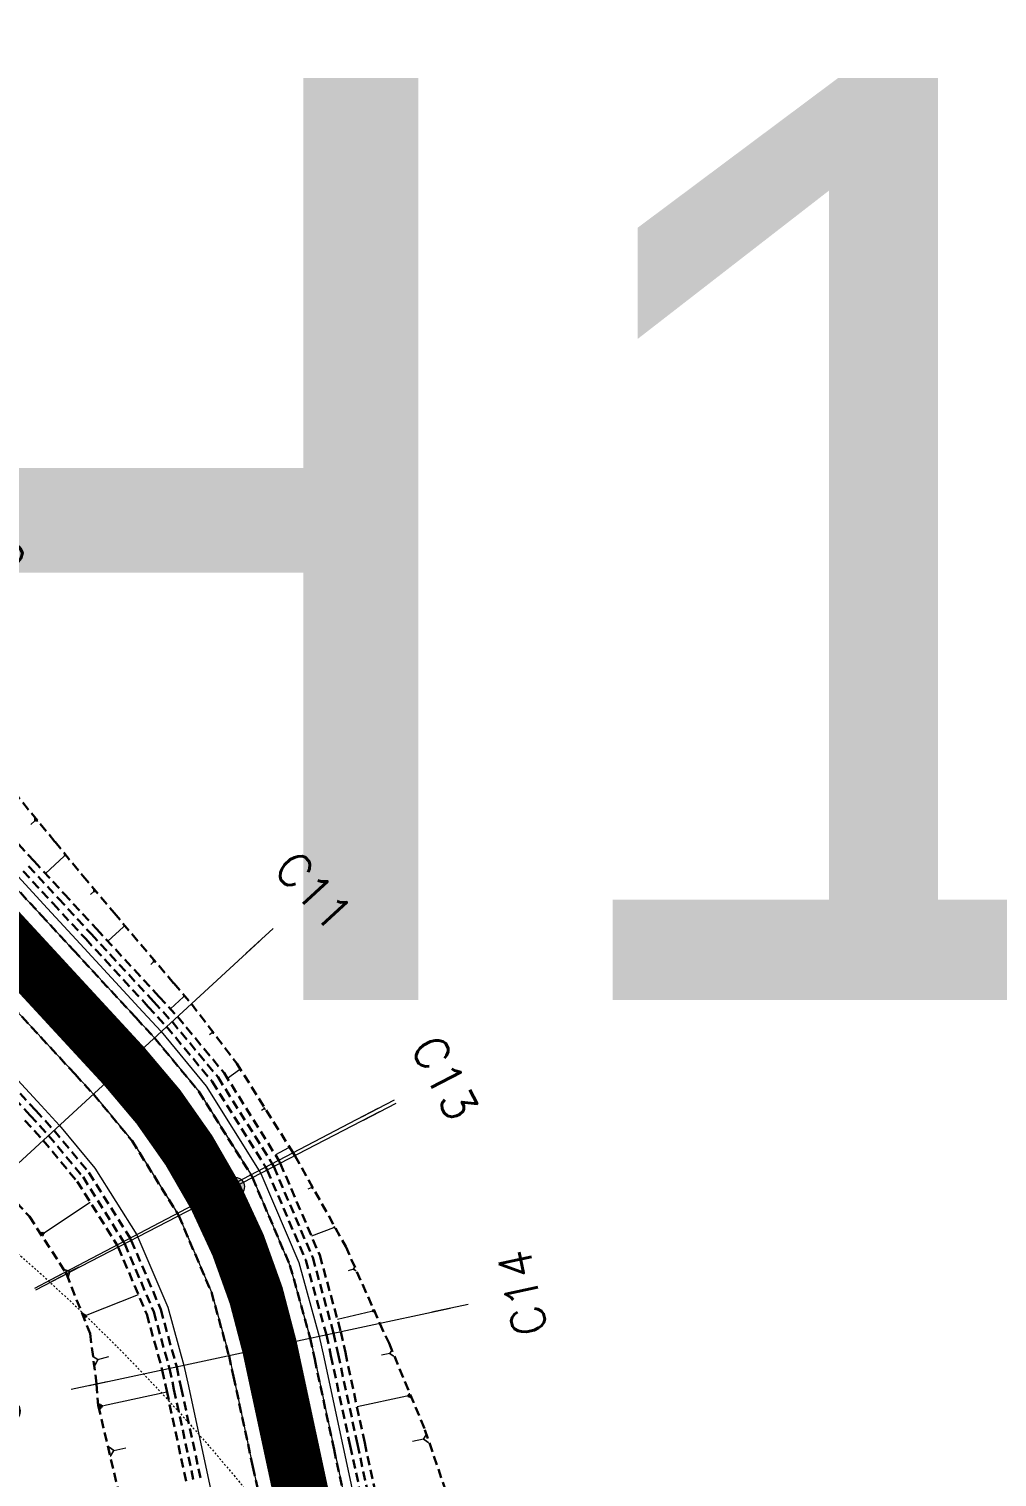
# Model space of a CAD drawing. Header units: metres. Extents: x 544752 to 548977, y 1840603 to 1844608.
# Drawn here: x 547339.5 to 547392, y 1842755.9 to 1842834.5 of the extents above; entities that cross this region are included whole.
import ezdxf

# ---------------------------------------------------------------- set-up
doc = ezdxf.new("R2010")
doc.units = ezdxf.units.M
doc.header["$MEASUREMENT"] = 0
for name, pattern in [('ACAD_ISO02W100', [15, 12, -3]), ('Anordnung Grundriss$0$GESTRICHELT', [0.75, 0.5, -0.25]), ('HIDDEN', [0.375, 0.25, -0.125])]:
    doc.linetypes.add(name, pattern=pattern)
doc.layers.add('C-ROAD', color=7, linetype='Continuous')
for name, color, linetype, lineweight in [('C-ROAD-CORR', 5, 'Continuous', 0), ('C-ROAD-SAMP', 150, 'HIDDEN', 0), ('C-ROAD-SAMP-TEXT', 11, 'Continuous', 0), ('C-ROAD-STAN', 11, 'Continuous', 0), ('C-TOPO-FEAT', 94, 'Continuous', 5), ('Đường', 5, 'ACAD_ISO02W100', 5)]:
    doc.layers.add(name, color=color, linetype=linetype, lineweight=lineweight)

# ---------------------------------------------------------------- blocks, each defined once
blk = doc.blocks.new('TB')
at = {"layer": 'Defpoints', "color": 5, "linetype": 'Anordnung Grundriss$0$GESTRICHELT', "lineweight": 5, "ltscale": 0.2}
blk.add_circle((-0.4049538253086098, -1.769394799566726e-07), 105.7280000291212, dxfattribs=at)
blk = doc.blocks.new('STA')
blk.add_circle((0, 0), 0.03600344113496039)
blk = doc.blocks.new('PI')
h = blk.add_hatch(color=256)
h.dxf.hatch_style = 1
h.paths.add_polyline_path([(0.01097384885793593, 0, 1), (-0.01097384885793593, 0, 1)])
at = {"xscale": 0.3048, "yscale": 0.3048, "zscale": 0.3048}
blk.add_blockref('STA', (0, 0), dxfattribs=at)

msp = doc.modelspace()

# ---------------------------------------------------------------- linework, layer by layer
at = {"layer": 'C-ROAD', "color": 3, "linetype": 'Continuous', "lineweight": 13}
for p, q in [((547344.692713936, 1842778.23656321), (547350.7245339275, 1842771.694941978)), ((547350.7245339275, 1842771.694941978), (547352.5904688719, 1842762.994715112))]:
    msp.add_line(p, q, dxfattribs=at)
at = {"layer": 'C-ROAD', "color": 1, "linetype": 'ACAD_ISO02W100', "lineweight": 60, "ltscale": 0.1, "const_width": 3, "flags": 128}
msp.add_lwpolyline([(547327.0172506658, 1842797.405932649), (547344.692713936, 1842778.23656321)], dxfattribs=at)
at = {"layer": 'C-ROAD', "color": 1, "linetype": 'ACAD_ISO02W100', "lineweight": -3, "ltscale": 0.1, "const_width": 3, "flags": 128}
msp.add_lwpolyline([(547344.692713936, 1842778.23656321, -0.1341983205758304), (547352.5904688719, 1842762.994715112)], format="xyb", dxfattribs=at)
at = {"layer": 'C-ROAD-CORR', "color": 160, "linetype": 'Continuous'}
for p, q in [((547339.8688418203, 1842791.54301352, 555.5050806928402), (547339.6527103024, 1842791.343725551, 555.2110934011156)), ((547341.4610224687, 1842789.616345106, 555.093624822707), (547340.4404045999, 1842788.675265968, 553.70535583686)), ((547341.4872956297, 1842789.619017666, 555.1147518149344), (547341.4658132961, 1842789.642315657, 555.1147518149344)), ((547341.5135687906, 1842789.621690226, 555.1358788071617), (547341.4706041235, 1842789.668286208, 555.1358788071617)), ((547341.5398419517, 1842789.624362786, 555.157005799389), (547341.4753949508, 1842789.694256759, 555.157005799389)), ((547341.5661151126, 1842789.627035346, 555.1781327916163), (547341.4801857782, 1842789.720227311, 555.1781327916163)), ((547343.0616348637, 1842787.696647613, 554.6847170450612), (547342.8823979299, 1842787.531378961, 554.4409146544141)), ((547344.6795230915, 1842785.791186682, 554.2860544195463), (547343.825673245, 1842785.003879011, 553.1246273108185)), ((547344.701503242, 1842785.793422548, 554.3037292806487), (547344.6835311021, 1842785.812913669, 554.3037292806487)), ((547344.7234833926, 1842785.795658414, 554.321404141751), (547344.6875391126, 1842785.834640656, 554.321404141751)), ((547344.7454635431, 1842785.797894281, 554.3390790028534), (547344.6915471232, 1842785.856367643, 554.3390790028534)), ((547344.7674436937, 1842785.800130147, 554.3567538639558), (547344.6955551337, 1842785.878094631, 554.3567538639558)), ((547346.2994955638, 1842783.88747338, 553.8900935582034), (547346.1488778099, 1842783.74859356, 553.6852196647566)), ((547347.9265390638, 1842781.98977326, 553.5033631203795), (547347.2122117537, 1842781.331114864, 552.5317179233278)), ((547347.9449275684, 1842781.991643776, 553.5181498373161), (547347.9298921492, 1842782.007949969, 553.5181498373161)), ((547347.9633160731, 1842781.993514293, 553.5329365542526), (547347.9332452345, 1842782.026126678, 553.5329365542526)), ((547347.9817045776, 1842781.99538481, 553.5477232711892), (547347.93659832, 1842782.044303387, 553.5477232711892)), ((547348.0000930822, 1842781.997255326, 553.5625099881257), (547347.9399514054, 1842782.062480096, 553.5625099881257)), ((547349.4684407266, 1842780.028136965, 553.1448460858868), (547349.3380807675, 1842779.919796169, 552.9751787114815)), ((547350.9553119221, 1842778.025269841, 552.8050506247205), (547350.3093979744, 1842777.557731852, 552.0070997227812)), ((547350.970471953, 1842778.025012793, 552.8171892516256), (547350.9598034974, 1842778.039751497, 552.8171892516256)), ((547350.985631984, 1842778.024755744, 552.8293278785306), (547350.9642950727, 1842778.054233153, 552.8293278785306)), ((547351.000792015, 1842778.024498695, 552.8414665054357), (547350.9687866479, 1842778.068714809, 552.8414665054357)), ((547351.0159520459, 1842778.024241647, 552.8536051323408), (547350.9732782232, 1842778.083196465, 552.8536051323408)), ((547352.2870364625, 1842775.914295321, 552.5543635248583), (547352.1555784974, 1842775.831961829, 552.3987781982643)), ((547353.6185989871, 1842773.803312698, 552.3035427716462), (547352.9019991558, 1842773.418721512, 551.4896723401132)), ((547353.6338879978, 1842773.800987367, 552.3159236061689), (547353.6251122279, 1842773.817339056, 552.3159236061689)), ((547353.6491770087, 1842773.798662036, 552.3283044406916), (547353.6316254685, 1842773.831365414, 552.3283044406916)), ((547353.6644660194, 1842773.796336706, 552.3406852752142), (547353.6381387092, 1842773.845391772, 552.3406852752142)), ((547353.6797550301, 1842773.794011375, 552.3530661097369), (547353.64465195, 1842773.859418129, 552.3530661097369)), ((547354.8494192986, 1842771.634532461, 552.2580718409298), (547354.6697941798, 1842771.553037573, 552.0599533913166)), ((547340.396470172, 1842769.213296727, 554.740494474191), (547342.8626261932, 1842770.851583691, 551.7718000041903)), ((547340.1718779886, 1842769.226142392, 554.9209461132949), (547340.3212525223, 1842769.001285017, 554.9209461132949)), ((547340.2280260344, 1842769.222930975, 554.8758332035189), (547340.3400569347, 1842769.054287944, 554.8758332035189)), ((547340.2841740802, 1842769.219719559, 554.830720293743), (547340.3588613472, 1842769.107290872, 554.830720293743)), ((547340.3403221262, 1842769.216508143, 554.785607383967), (547340.3776657595, 1842769.160293799, 554.785607383967)), ((547356.049771506, 1842769.450476481, 552.249826761534), (547354.8624279775, 1842769.003588981, 550.9774592998218)), ((547356.0729049752, 1842769.443735981, 552.2691595014239), (547356.0627197574, 1842769.470797271, 552.2691595014239)), ((547356.0960384444, 1842769.436995481, 552.2884922413139), (547356.0756680088, 1842769.491118062, 552.2884922413139)), ((547356.1191719136, 1842769.430254981, 552.3078249812038), (547356.0886162602, 1842769.511438852, 552.3078249812038)), ((547356.1423053828, 1842769.423514481, 552.3271577210937), (547356.1015645117, 1842769.531759643, 552.3271577210937)), ((547341.7593739808, 1842767.089522799, 554.2939790216241), (547342.2616871699, 1842767.350759225, 553.72779483009)), ((547357.1353098421, 1842767.212431126, 552.2922143178881), (547356.846614321, 1842767.124777406, 551.9897795025794)), ((547342.6988652124, 1842764.747229299, 553.939923004667), (547345.480420057, 1842765.834925915, 550.9468210884257)), ((547358.2170856762, 1842764.883327659, 552.466866231923), (547358.1873934675, 1842765.009970349, 552.466866231923)), ((547358.2501771975, 1842764.868818812, 552.4958146243033), (547358.2105875862, 1842765.037675733, 552.4958146243033)), ((547342.4801394559, 1842764.807938537, 554.1219104708216), (547342.5793411318, 1842764.554251159, 554.1219104708216)), ((547342.5348208951, 1842764.792761227, 554.076413604283), (547342.6092221519, 1842764.602495694, 554.076413604283)), ((547342.5895023341, 1842764.777583918, 554.0309167377443), (547342.6391031721, 1842764.650740229, 554.0309167377443)), ((547342.6441837733, 1842764.762406608, 553.9854198712056), (547342.6689841922, 1842764.698984764, 553.9854198712056)), ((547358.1178111118, 1842764.926854198, 552.3800210547819), (547356.2670667474, 1842764.492935054, 550.4763001750588)), ((547358.1509026333, 1842764.912345351, 552.4089694471622), (547358.1410052304, 1842764.954559582, 552.4089694471622)), ((547358.1839941547, 1842764.897836505, 552.4379178395426), (547358.164199349, 1842764.982264965, 552.4379178395426)), ((547359.1043654694, 1842762.640509987, 552.5442519644374), (547358.6620404505, 1842762.545644679, 552.0918684443621)), ((547343.284646344, 1842762.312399623, 553.7496919779297), (547343.8823497974, 1842762.475441324, 553.1294250623907)), ((547343.5791081025, 1842759.819831082, 553.7053082410005), (547347.0274668445, 1842760.559399507, 550.1785335859404)), ((547360.0307921435, 1842760.324512149, 552.6726004333494), (547357.3273219264, 1842759.744699735, 549.9076531189752)), ((547360.078551954, 1842760.302479349, 552.7146780285525), (547360.0653163787, 1842760.364192383, 552.7146780285525)), ((547360.1263117644, 1842760.280446549, 552.7567556237556), (547360.099840614, 1842760.403872617, 552.7567556237556)), ((547360.1740715748, 1842760.258413749, 552.7988332189586), (547360.1343648492, 1842760.443552851, 552.7988332189586)), ((547360.2218313852, 1842760.236380948, 552.8409108141617), (547360.1688890845, 1842760.483233085, 552.8409108141617)), ((547343.3354317214, 1842759.932245118, 553.9199932666972), (547343.4029612412, 1842759.617377687, 553.9199932666972)), ((547343.3963508166, 1842759.904141609, 553.866322010273), (547343.4469979566, 1842759.667991035, 553.866322010273)), ((547343.4572699119, 1842759.8760381, 553.8126507538489), (547343.4910346719, 1842759.718604384, 553.8126507538489)), ((547343.5181890072, 1842759.847934591, 553.7589794974247), (547343.5350713872, 1842759.769217733, 553.7589794974247)), ((547360.9302803018, 1842757.998010761, 552.7718583174313), (547360.3348196307, 1842757.870302496, 552.1628568300392)), ((547344.1492496752, 1842757.385783219, 553.3616217496532), (547344.8056730586, 1842757.526566138, 552.6902712537768))]:
    msp.add_line(p, q, dxfattribs=at)
at = {"layer": 'C-ROAD-CORR', "color": 5, "linetype": 'Anordnung Grundriss$0$GESTRICHELT', "lineweight": 30, "extrusion": (-0.5198458105116285, -0.4793332174947267, 0.7071067811155973), "const_width": 0.1, "elevation": -1167450.735818645}
msp.add_lwpolyline([(-983740.2048526086, 1168236.502377043), (-983740.0818723518, 1168236.338403369), (-983739.9588920947, 1168236.502377044)], dxfattribs=at)
at = {"layer": 'C-ROAD-CORR', "color": 5, "linetype": 'Anordnung Grundriss$0$GESTRICHELT', "lineweight": 30, "extrusion": (-0.5198458105682024, -0.4793332169479397, 0.7071067814446614), "const_width": 0.1, "elevation": -1167451.130995656}
msp.add_lwpolyline([(-983735.192814413, 1168235.710480595), (-983735.0908274174, 1168235.574497933), (-983734.9888404221, 1168235.710480595)], dxfattribs=at)
at = {"layer": 'C-ROAD-CORR', "color": 5, "linetype": 'Anordnung Grundriss$0$GESTRICHELT', "lineweight": 30, "extrusion": (-0.5198458105946976, -0.4793332170727769, 0.7071067813405582), "const_width": 0.1, "elevation": -1167451.5504485}
msp.add_lwpolyline([(-983730.1810759557, 1168234.984109588), (-983730.0953734618, 1168234.869839597), (-983730.0096709679, 1168234.984109588)], dxfattribs=at)
at = {"layer": 'C-ROAD-CORR', "color": 5, "linetype": 'Anordnung Grundriss$0$GESTRICHELT', "lineweight": 30, "extrusion": (-0.5440767448450861, -0.4521764780652294, 0.7067651154402717), "const_width": 0.1, "elevation": -1130670.956572838}
msp.add_lwpolyline([(-1067378.738080639, 1130361.075568113), (-1067378.667187724, 1130360.981044226), (-1067378.59629481, 1130361.075568113)], dxfattribs=at)
at = {"layer": 'C-ROAD-CORR', "color": 5, "linetype": 'Anordnung Grundriss$0$GESTRICHELT', "lineweight": 30, "extrusion": (-0.6001827359222581, -0.3759006916981573, 0.7060307029313385), "const_width": 0.1, "elevation": -1020822.013629478}
msp.add_lwpolyline([(-1271217.312188996, 1018502.432213677), (-1271217.247341371, 1018502.345750177), (-1271217.182493747, 1018502.432213676)], dxfattribs=at)
at = {"layer": 'C-ROAD-CORR', "color": 5, "linetype": 'Anordnung Grundriss$0$GESTRICHELT', "lineweight": 30, "extrusion": (-0.6453494774504389, -0.2927913650202949, 0.705547495583393), "const_width": 0.1, "elevation": -892393.1440486446}
msp.add_lwpolyline([(-1451989.90921208, 889249.7670003742), (-1451989.826771519, 889249.6570796266), (-1451989.744330958, 889249.7670003739)], dxfattribs=at)
at = {"layer": 'C-ROAD-CORR', "color": 5, "linetype": 'Anordnung Grundriss$0$GESTRICHELT', "lineweight": 30, "extrusion": (-0.6774200798235267, -0.205678253218293, 0.7062566754409891), "const_width": 0.1, "elevation": -749417.7955711912}
msp.add_lwpolyline([(-1604264.045686321, 748399.3811675763), (-1604263.919535776, 748399.2129668498), (-1604263.793385231, 748399.3811675762)], dxfattribs=at)
at = {"layer": 'C-ROAD-CORR', "color": 5, "linetype": 'Anordnung Grundriss$0$GESTRICHELT', "lineweight": 30, "extrusion": (-0.6273406043150248, -0.3262590360636409, -0.707105938006805), "const_width": 0.1, "elevation": -944981.0689739997}
msp.add_lwpolyline([(-1382345.803646469, -944194.6103980799), (-1382346.040490987, -944194.9261907712), (-1382346.277335507, -944194.6103980799)], dxfattribs=at)
at = {"layer": 'C-ROAD-CORR', "color": 5, "linetype": 'Anordnung Grundriss$0$GESTRICHELT', "lineweight": 30, "extrusion": (-0.6913846470124859, -0.1482810499505852, 0.7071067812579458), "const_width": 0.1, "elevation": -651291.7525178153}
msp.add_lwpolyline([(-1687008.215326829, 652073.4205447513), (-1687008.026086535, 652073.168224359), (-1687007.836846241, 652073.4205447512)], dxfattribs=at)
at = {"layer": 'C-ROAD-CORR', "color": 5, "linetype": 'Anordnung Grundriss$0$GESTRICHELT', "lineweight": 30, "extrusion": (-0.6825807410961471, -0.1861945493069221, -0.7066930887542533), "const_width": 0.1, "elevation": -717109.6141851511}
msp.add_lwpolyline([(-1633764.652230766, -715488.2523487253), (-1633764.911336629, -715488.5978232084), (-1633765.170442491, -715488.2523487255)], dxfattribs=at)
at = {"layer": 'C-ROAD-CORR', "color": 5, "linetype": 'Anordnung Grundriss$0$GESTRICHELT', "lineweight": 30, "extrusion": (-0.6913846471437376, -0.1482810498760192, 0.707106781145249), "const_width": 0.1, "elevation": -651292.1655251392}
msp.add_lwpolyline([(-1687003.358801803, 652074.2425832163), (-1687003.10404535, 652073.9029079467), (-1687002.849288897, 652074.242583216)], dxfattribs=at)
at = {"layer": 'C-ROAD-CORR', "color": 5, "linetype": 'Anordnung Grundriss$0$GESTRICHELT', "lineweight": 30, "extrusion": (-0.6913846471026406, -0.1482810499383231, -0.707106781172367), "const_width": 0.1, "elevation": -652062.6271733966}
msp.add_lwpolyline([(-1687005.74350165, -651279.6811859753), (-1687006.024339833, -651280.0556368845), (-1687006.305178015, -651279.6811859754)], dxfattribs=at)
at = {"layer": 'C-ROAD-SAMP', "color": 1, "linetype": 'Continuous', "lineweight": 13}
for points in [[(547358.4501351265, 1842775.924714027), (547349.5931542317, 1842771.28209737), (547340.7361733369, 1842766.639480712)], [(547358.5431431332, 1842775.746252492), (547349.6643066127, 1842771.145571885), (547340.7854700922, 1842766.544891278)], [(547362.3681243199, 1842765.091725828), (547352.5904688721, 1842762.994715112), (547342.8128134243, 1842760.897704395)]]:
    msp.add_lwpolyline(points, dxfattribs=at)
at = {"layer": 'C-ROAD-SAMP-TEXT', "color": 1, "linetype": 'Continuous', "lineweight": -3}
for p, q in [((547343.9575409406, 1842777.558683673), (547345.4278869317, 1842778.914442747)), ((547348.7074561422, 1842770.817835704), (547350.4788523212, 1842771.746359036)), ((547348.7764229607, 1842770.685503825), (547350.5521902648, 1842771.605639946)), ((547351.6127033273, 1842762.78501404), (547353.5682344169, 1842763.204416183))]:
    msp.add_line(p, q, dxfattribs=at)
at = {"layer": 'C-ROAD-SAMP-TEXT', "color": 4, "linetype": 'Continuous', "lineweight": 5}
for p, q in [((547341.6218714264, 1842767.103742378), (547339.8504752474, 1842766.175219047)), ((547341.6733537442, 1842767.004959339), (547339.8975864401, 1842766.084823218)), ((547343.790578969, 1842761.107405467), (547341.8350478795, 1842760.688003324))]:
    msp.add_line(p, q, dxfattribs=at)
at = {"layer": 'C-ROAD-SAMP-TEXT', "color": 4, "linetype": 'Continuous', "lineweight": 9}
msp.add_line((547363.3458898647, 1842765.3014269), (547361.3903587752, 1842764.882024757), dxfattribs=at)

# ---------------------------------------------------------------- block references
at = {"layer": 'C-ROAD-STAN', "color": 3, "linetype": 'Continuous', "lineweight": -3, "xscale": 45.56286554269575, "yscale": 45.56286554269575, "zscale": 45.56286554269575, "rotation": 334.5}
msp.add_blockref('PI', (547350.7245339275, 1842771.694941978), dxfattribs=at)
at = {"layer": 'Đường', "rotation": 164.6267709970788}
msp.add_blockref('TB', (547268.8603350094, 1842688.67388879, 1), dxfattribs=at)

# ---------------------------------------------------------------- next in the draw order: texts
at = {"layer": 'C-ROAD-SAMP-TEXT', "color": 1, "linetype": 'Continuous', "lineweight": 13, "char_height": 1.8, "attachment_point": 5, "bg_fill": 3, "box_fill_scale": 1.416666666666667, "bg_fill_color": 256, "bg_fill_true_color": 13158600, "bg_fill_transparency": 0}
for s, insert, width, rotation in [('{\\Fsimplex.shx|c0;C10}', (547337.3096726032, 1842806.896246166), 4.415142857142857, 312.6781639792406), ('{\\Fsimplex.shx|c0;C11}', (547354.9851358733, 1842787.726876728), 3.636, 312.6781639792406), ('{\\Fsimplex.shx|c0;C12}', (547361.9929274844, 1842777.781760691), 4.415142857142857, 297.66244878643346), ('{\\Fsimplex.shx|c0;C14}', (547366.2791864991, 1842765.930530115), 4.501714285714286, 102.10483485959678)]:
    msp.add_mtext(s, dxfattribs=dict(at, insert=insert, width=width, rotation=rotation))
at = {"layer": 'C-ROAD-SAMP-TEXT', "color": 1, "linetype": 'Continuous', "lineweight": -3, "insert": (547334.0129235212, 1842759.010394751), "char_height": 1.8, "width": 11.25428571428571, "attachment_point": 5, "rotation": 12.10483485959678, "bg_fill": 3, "box_fill_scale": 1.416666666666667, "bg_fill_color": 256, "bg_fill_true_color": 13158600, "bg_fill_transparency": 0}
msp.add_mtext('{\\Fsimplex.shx|c0;0+408.8}', dxfattribs=at)

# ---------------------------------------------------------------- next in the draw order: linework, layer by layer
at = {"layer": 'C-ROAD', "color": 1, "linetype": 'ACAD_ISO02W100', "lineweight": 60, "ltscale": 0.1, "const_width": 3, "flags": 128}
msp.add_lwpolyline([(547352.5904688719, 1842762.994715112), (547387.492070001, 1842600.26029141)], dxfattribs=at)
at = {"layer": 'C-ROAD-CORR', "color": 1, "linetype": 'Anordnung Grundriss$0$GESTRICHELT', "lineweight": 30}
for points in [[(547336.4333102532, 1842793.021034491, 554.3589140321883), (547339.8227079381, 1842789.345169514, 553.8061023330959), (547341.4387780725, 1842787.592511325, 553.5425208475674), (547343.212105623, 1842785.669304536, 553.2320496838378), (547346.6015033079, 1842781.993439558, 552.6386397166503), (547347.5966472683, 1842780.914187381, 552.4644116089586), (547350.1183451706, 1842777.862741946, 552.045229749463), (547353.0916616851, 1842773.115930949, 551.4518197822756), (547353.1714470383, 1842772.962840725, 551.433548184093), (547355.3038121384, 1842767.970134985, 550.8584098150883), (547356.4526427737, 1842763.823034345, 550.4026847592273), (547356.6959203983, 1842762.68871263, 550.2649998479009), (547357.7444257565, 1842757.799884906, 549.6715898807134), (547358.7929311147, 1842752.911057182, 549.0781799135261)], [(547339.3232906522, 1842775.282432142, 552.5586397166503), (547340.3184346126, 1842774.203179965, 552.3844116089585), (547342.1562707503, 1842771.979259056, 551.965229749463), (547344.3232505992, 1842768.519740458, 551.3718197822756), (547344.3813988831, 1842768.408166924, 551.3535481840929), (547345.9354857688, 1842764.769438025, 550.7784098150883), (547346.7727638804, 1842761.746993736, 550.3226847592273), (547347.016041505, 1842760.612672021, 550.1849998479008), (547348.0645468632, 1842755.723844297, 549.5915898807134)], [(547337.872308438, 1842771.947685151, 555.7116912963394), (547339.5733680464, 1842770.070652948, 555.1767969138657), (547341.5266935823, 1842767.053852438, 554.5292806034054), (547341.5773250078, 1842766.955200844, 554.5117028238701), (547342.862885739, 1842763.719681517, 554.0253868198932), (547343.2092466726, 1842760.982727311, 553.9672365915663), (547343.3042143143, 1842759.8165976, 553.9812342422333), (547344.451732565, 1842754.94900514, 553.2865598227072)]]:
    msp.add_polyline3d(points, dxfattribs=at)
at = {"layer": 'C-ROAD-CORR', "color": 92, "linetype": 'Anordnung Grundriss$0$GESTRICHELT', "lineweight": 30}
for points in [[(547339.2345695418, 1842788.802865884, 553.4061023330959), (547340.8506396761, 1842787.050207695, 553.1425208475674), (547342.6239672266, 1842785.127000906, 552.8320496838378), (547346.0133649115, 1842781.451135929, 552.2386397166504), (547347.0085088719, 1842780.371883751, 552.0644116089586), (547349.4749452175, 1842777.387308985, 551.645229749463), (547352.3831032135, 1842772.744521617, 551.0518197822756), (547352.4611401167, 1842772.594786276, 551.033548184093), (547354.5467756641, 1842767.711492806, 550.4584098150883), (547355.6704303379, 1842763.655273487, 550.0026847592273), (547355.9137079625, 1842762.520951772, 549.8649998479009), (547356.9622133207, 1842757.632124048, 549.2715898807135), (547358.0107186788, 1842752.743296325, 548.6781799135262)], [(547339.52863874, 1842789.074017699, 553.4061023330959), (547341.1447088743, 1842787.32135951, 553.1425208475674), (547342.9180364248, 1842785.398152721, 552.8320496838378), (547346.3074341097, 1842781.722287744, 552.2386397166504), (547347.3025780701, 1842780.643035566, 552.0644116089586), (547349.7966451941, 1842777.625025466, 551.645229749463), (547352.7373824493, 1842772.930226283, 551.0518197822756), (547352.8162935774, 1842772.7788135, 551.033548184093), (547354.9252939012, 1842767.840813896, 550.4584098150883), (547356.0615365559, 1842763.739153916, 550.0026847592273), (547356.3048141805, 1842762.604832201, 549.8649998479009), (547357.3533195386, 1842757.716004477, 549.2715898807135), (547358.4018248968, 1842752.827176753, 548.6781799135262)], [(547336.2279621656, 1842779.229448935, 552.7520496838378), (547339.6173598506, 1842775.553583957, 552.1586397166503), (547340.6125038109, 1842774.47433178, 551.9844116089586), (547342.4779707269, 1842772.216975536, 551.565229749463), (547344.677529835, 1842768.705445125, 550.9718197822756), (547344.7365523438, 1842768.592194149, 550.9535481840929), (547346.314004006, 1842764.898759114, 550.3784098150883), (547347.1638700983, 1842761.830874164, 549.9226847592273), (547347.4071477229, 1842760.696552449, 549.7849998479008), (547348.4556530811, 1842755.807724725, 549.1915898807134)], [(547336.5220313638, 1842779.500600749, 552.7520496838378), (547339.9114290487, 1842775.824735772, 552.1586397166503), (547340.9065730091, 1842774.745483594, 551.9844116089586), (547342.7996707035, 1842772.454692016, 551.565229749463), (547345.0318090708, 1842768.891149791, 550.9718197822756), (547345.0917058047, 1842768.776221373, 550.9535481840929), (547346.6925222431, 1842765.028080203, 550.3784098150883), (547347.5549763163, 1842761.914754593, 549.9226847592273), (547347.7982539409, 1842760.780432878, 549.7849998479008), (547348.846759299, 1842755.891605154, 549.1915898807134)]]:
    msp.add_polyline3d(points, dxfattribs=at)
at = {"layer": 'C-ROAD-CORR', "color": 5, "linetype": 'Anordnung Grundriss$0$GESTRICHELT', "lineweight": 30}
for points in [[(547338.5729138458, 1842788.192774301, 553.8261023330958), (547340.1889839801, 1842786.440116112, 553.5625208475674), (547341.9623115306, 1842784.516909323, 553.2520496838378), (547345.3517092156, 1842780.841044345, 552.6586397166503), (547346.3468531759, 1842779.761792168, 552.4844116089586), (547348.7511202701, 1842776.852446904, 552.065229749463), (547351.585974933, 1842772.326686118, 551.4718197822756), (547351.6620448298, 1842772.180725022, 551.4535481840929), (547353.6951096305, 1842767.420520355, 550.8784098150883), (547354.7904413476, 1842763.466542523, 550.4226847592273), (547355.0337189722, 1842762.332220808, 550.2849998479008), (547356.0822243304, 1842757.443393084, 549.6915898807134), (547357.1307296886, 1842752.55456536, 549.0981799135261)], [(547338.6540330508, 1842781.466451407, 553.2520496838378), (547342.0434307357, 1842777.790586429, 552.6586397166503), (547343.038574696, 1842776.711334252, 552.4844116089586), (547345.1319955337, 1842774.1781365, 552.065229749463), (547347.6003335303, 1842770.237508622, 551.4718197822756), (547347.6665683956, 1842770.110418749, 551.4535481840929), (547349.4367794625, 1842765.965658101, 550.8784098150883), (547350.3904963961, 1842762.522887701, 550.4226847592273), (547350.6337740207, 1842761.388565986, 550.2849998479008), (547351.6822793789, 1842756.499738262, 549.6915898807134), (547352.730784737, 1842751.610910538, 549.0981799135261)]]:
    msp.add_polyline3d(points, dxfattribs=at)
at = {"layer": 'C-ROAD-CORR', "color": 160, "linetype": 'Anordnung Grundriss$0$GESTRICHELT', "lineweight": 30}
for points in [[(547338.5729138458, 1842788.192774301, 553.6761023330959), (547340.1889839801, 1842786.440116112, 553.4125208475674), (547341.9623115306, 1842784.516909323, 553.1020496838378), (547345.3517092156, 1842780.841044345, 552.5086397166504), (547346.3468531759, 1842779.761792168, 552.3344116089586), (547348.7511202701, 1842776.852446904, 551.915229749463), (547351.585974933, 1842772.326686118, 551.3218197822756), (547351.6620448298, 1842772.180725022, 551.303548184093), (547353.6951096305, 1842767.420520355, 550.7284098150883), (547354.7904413476, 1842763.466542523, 550.2726847592273), (547355.0337189722, 1842762.332220808, 550.1349998479009), (547356.0822243304, 1842757.443393084, 549.5415898807134), (547357.1307296886, 1842752.55456536, 548.9481799135261)], [(547338.6540330508, 1842781.466451407, 553.1020496838378), (547342.0434307357, 1842777.790586429, 552.5086397166504), (547343.038574696, 1842776.711334252, 552.3344116089586), (547345.1319955337, 1842774.1781365, 551.915229749463), (547347.6003335303, 1842770.237508622, 551.3218197822756), (547347.6665683956, 1842770.110418749, 551.303548184093), (547349.4367794625, 1842765.965658101, 550.7284098150883), (547350.3904963961, 1842762.522887701, 550.2726847592273), (547350.6337740207, 1842761.388565986, 550.1349998479009), (547351.6822793789, 1842756.499738262, 549.5415898807134), (547352.730784737, 1842751.610910538, 548.9481799135261)]]:
    msp.add_polyline3d(points, dxfattribs=at)
at = {"layer": 'C-ROAD-CORR', "color": 150, "linetype": 'Anordnung Grundriss$0$GESTRICHELT', "lineweight": 30}
msp.add_polyline3d([(547338.5348447402, 1842784.914887154, 553.6300208475674), (547340.3081722907, 1842782.991680365, 553.3195496838377), (547343.6975699756, 1842779.315815387, 552.7261397166503), (547344.692713936, 1842778.23656321, 552.5519116089586), (547346.9415579019, 1842775.515291702, 552.132729749463), (547349.5931542317, 1842771.28209737, 551.5393197822756), (547349.6643066127, 1842771.145571885, 551.5210481840929), (547351.5659445465, 1842766.693089228, 550.9459098150883), (547352.5904688719, 1842762.994715112, 550.4901847592273), (547352.8337464965, 1842761.860393397, 550.3524998479008), (547353.8822518546, 1842756.971565673, 549.7590898807134), (547354.9307572128, 1842752.082737949, 549.1656799135261)], dxfattribs=at)
msp.add_polyline3d([(547338.5348447402, 1842784.914887154, 553.6300208475674), (547340.3081722907, 1842782.991680365, 553.3195496838377), (547343.6975699756, 1842779.315815387, 552.7261397166503), (547344.692713936, 1842778.23656321, 552.5519116089586), (547346.9415579019, 1842775.515291702, 552.132729749463), (547349.5931542317, 1842771.28209737, 551.5393197822756), (547349.6643066127, 1842771.145571885, 551.5210481840929), (547351.5659445465, 1842766.693089228, 550.9459098150883), (547352.5904688719, 1842762.994715112, 550.4901847592273), (547352.8337464965, 1842761.860393397, 550.3524998479008), (547353.8822518546, 1842756.971565673, 549.7590898807134), (547354.9307572128, 1842752.082737949, 549.1656799135261)], dxfattribs=at)
at = {"layer": 'C-ROAD-CORR', "color": 11, "linetype": 'Anordnung Grundriss$0$GESTRICHELT', "lineweight": 30}
msp.add_polyline3d([(547337.872308438, 1842771.947685151, 555.7116912963394), (547339.5733680464, 1842770.070652948, 555.1767969138657), (547341.5266935823, 1842767.053852438, 554.5292806034054), (547341.5773250078, 1842766.955200844, 554.5117028238701), (547342.862885739, 1842763.719681517, 554.0253868198932), (547343.2092466726, 1842760.982727311, 553.9672365915663), (547343.3042143143, 1842759.8165976, 553.9812342422333), (547344.451732565, 1842754.94900514, 553.2865598227072)], dxfattribs=at)
at = {"layer": 'C-ROAD-SAMP', "color": 1, "linetype": 'Continuous', "lineweight": 13}
msp.add_lwpolyline([(547352.0444438913, 1842785.01535858), (547344.6927139361, 1842778.23656321), (547337.3409839809, 1842771.45776784)], dxfattribs=at)
at = {"layer": 'C-ROAD-SAMP-TEXT', "color": 4, "linetype": 'Continuous', "lineweight": 9}
for p, q in [((547352.7796168867, 1842785.693238117), (547351.3092708957, 1842784.337479043)), ((547359.335833216, 1842776.388975693), (547357.564437037, 1842775.460452362))]:
    msp.add_line(p, q, dxfattribs=at)
at = {"layer": 'C-TOPO-FEAT', "color": 94, "linetype": 'Continuous', "lineweight": 0, "ltscale": 2}
for points in [[(547338.5729138458, 1842788.192774301, 553.3761023330958), (547340.1889839801, 1842786.440116112, 553.1125208475673), (547341.9623115306, 1842784.516909323, 552.8020496838377), (547345.3517092156, 1842780.841044345, 552.2086397166503), (547346.3468531759, 1842779.761792168, 552.0344116089585), (547348.7511202701, 1842776.852446904, 551.615229749463), (547351.585974933, 1842772.326686118, 551.0218197822755), (547351.6620448298, 1842772.180725022, 551.0035481840929), (547353.6951096305, 1842767.420520355, 550.4284098150882), (547354.7904413476, 1842763.466542523, 549.9726847592273), (547355.0337189722, 1842762.332220808, 549.8349998479008), (547356.0822243304, 1842757.443393084, 549.2415898807134), (547357.1307296886, 1842752.55456536, 548.6481799135261)], [(547338.9405003436, 1842788.531714069, 553.8061023330959), (547340.5565704779, 1842786.77905588, 553.5425208475674), (547342.3298980284, 1842784.855849091, 553.2320496838378), (547345.7192957134, 1842781.179984114, 552.6386397166503), (547346.7144396737, 1842780.100731937, 552.4644116089586), (547349.1532452408, 1842777.149592505, 552.045229749463), (547352.0288239778, 1842772.558816951, 551.4518197822756), (547352.1059866558, 1842772.410759052, 551.433548184093), (547354.1682574269, 1842767.582171717, 550.8584098150883), (547355.27932412, 1842763.571393059, 550.4026847592273), (547355.5226017446, 1842762.437071344, 550.2649998479009), (547356.5711071028, 1842757.54824362, 549.6715898807134), (547357.619612461, 1842752.659415896, 549.0781799135261)], [(547338.5348447402, 1842784.914887154, 553.4800208475674), (547340.3081722907, 1842782.991680365, 553.1695496838378), (547343.6975699756, 1842779.315815387, 552.5761397166503), (547344.692713936, 1842778.23656321, 552.4019116089586), (547346.9415579019, 1842775.515291702, 551.982729749463), (547349.5931542317, 1842771.28209737, 551.3893197822756), (547349.6643066127, 1842771.145571885, 551.371048184093), (547351.5659445465, 1842766.693089228, 550.7959098150883), (547352.5904688719, 1842762.994715112, 550.3401847592273), (547352.8337464965, 1842761.860393397, 550.2024998479009), (547353.8822518546, 1842756.971565673, 549.6090898807134), (547354.9307572128, 1842752.082737949, 549.0156799135261)], [(547338.5348447402, 1842784.914887154, 553.4800208475674), (547340.3081722907, 1842782.991680365, 553.1695496838378), (547343.6975699756, 1842779.315815387, 552.5761397166503), (547344.692713936, 1842778.23656321, 552.4019116089586), (547346.9415579019, 1842775.515291702, 551.982729749463), (547349.5931542317, 1842771.28209737, 551.3893197822756), (547349.6643066127, 1842771.145571885, 551.371048184093), (547351.5659445465, 1842766.693089228, 550.7959098150883), (547352.5904688719, 1842762.994715112, 550.3401847592273), (547352.8337464965, 1842761.860393397, 550.2024998479009), (547353.8822518546, 1842756.971565673, 549.6090898807134), (547354.9307572128, 1842752.082737949, 549.0156799135261)], [(547338.5348447402, 1842784.914887154, 553.1800208475673), (547340.3081722907, 1842782.991680365, 552.8695496838377), (547343.6975699756, 1842779.315815387, 552.2761397166503), (547344.692713936, 1842778.23656321, 552.1019116089585), (547346.9415579019, 1842775.515291702, 551.682729749463), (547349.5931542317, 1842771.28209737, 551.0893197822755), (547349.6643066127, 1842771.145571885, 551.0710481840929), (547351.5659445465, 1842766.693089228, 550.4959098150882), (547352.5904688719, 1842762.994715112, 550.0401847592273), (547352.8337464965, 1842761.860393397, 549.9024998479008), (547353.8822518546, 1842756.971565673, 549.3090898807134), (547354.9307572128, 1842752.082737949, 548.7156799135261)], [(547338.5348447402, 1842784.914887154, 553.1800208475673), (547340.3081722907, 1842782.991680365, 552.8695496838377), (547343.6975699756, 1842779.315815387, 552.2761397166503), (547344.692713936, 1842778.23656321, 552.1019116089585), (547346.9415579019, 1842775.515291702, 551.682729749463), (547349.5931542317, 1842771.28209737, 551.0893197822755), (547349.6643066127, 1842771.145571885, 551.0710481840929), (547351.5659445465, 1842766.693089228, 550.4959098150882), (547352.5904688719, 1842762.994715112, 550.0401847592273), (547352.8337464965, 1842761.860393397, 549.9024998479008), (547353.8822518546, 1842756.971565673, 549.3090898807134), (547354.9307572128, 1842752.082737949, 548.7156799135261)], [(547338.6540330508, 1842781.466451407, 552.8020496838377), (547342.0434307357, 1842777.790586429, 552.2086397166503), (547343.038574696, 1842776.711334252, 552.0344116089585), (547345.1319955337, 1842774.1781365, 551.615229749463), (547347.6003335303, 1842770.237508622, 551.0218197822755), (547347.6665683956, 1842770.110418749, 551.0035481840929), (547349.4367794625, 1842765.965658101, 550.4284098150882), (547350.3904963961, 1842762.522887701, 549.9726847592273), (547350.6337740207, 1842761.388565986, 549.8349998479008), (547351.6822793789, 1842756.499738262, 549.2415898807134), (547352.730784737, 1842751.610910538, 548.6481799135261)], [(547336.816100562, 1842779.771752564, 553.1520496838377), (547340.2054982469, 1842776.095887587, 552.5586397166503), (547341.2006422073, 1842775.016635409, 552.3844116089585), (547343.12137068, 1842772.692408497, 551.965229749463), (547345.3860883067, 1842769.076854457, 551.3718197822756), (547345.4468592654, 1842768.960248597, 551.3535481840929), (547347.0710404803, 1842765.157401293, 550.7784098150883), (547347.9460825342, 1842761.998635022, 550.3226847592273), (547348.1893601588, 1842760.864313307, 550.1849998479008), (547349.2378655169, 1842755.975485583, 549.5915898807134), (547350.2863708751, 1842751.086657859, 548.9981799135261)]]:
    msp.add_polyline3d(points, dxfattribs=at)

# ---------------------------------------------------------------- next in the draw order: texts
at = {"layer": 'C-ROAD-SAMP-TEXT', "color": 1, "linetype": 'Continuous', "lineweight": 13, "insert": (547362.0946777413, 1842777.586524735), "char_height": 1.8, "width": 4.415142857142857, "attachment_point": 5, "rotation": 297.39149941961995, "bg_fill": 3, "box_fill_scale": 1.416666666666667, "bg_fill_color": 256, "bg_fill_true_color": 13158600, "bg_fill_transparency": 0}
msp.add_mtext('{\\Fsimplex.shx|c0;C13}', dxfattribs=at)

# ---------------------------------------------------------------- next in the draw order: linework, layer by layer
at = {"layer": 'C-ROAD-CORR', "color": 11, "linetype": 'Anordnung Grundriss$0$GESTRICHELT', "lineweight": 30}
msp.add_polyline3d([(547337.7833207152, 1842794.265836017, 556.1952307498211), (547340.9611516866, 1842790.394892131, 555.3546409156756), (547342.472136381, 1842788.545338014, 554.9481196858483), (547344.1594592961, 1842786.542829098, 554.5206629475391), (547347.3912360171, 1842782.721626865, 553.7128531521513), (547348.3520768697, 1842781.610744887, 553.491965131787), (547350.8078797302, 1842778.372265542, 552.902593268147), (547353.8684275787, 1842773.523092974, 552.3288295701917), (547353.9653805367, 1842773.374227334, 552.3277345976227), (547356.7166832609, 1842768.452843649, 552.3514645572404), (547358.5607518655, 1842764.275159845, 552.5587323956078), (547359.0637416055, 1842763.196538506, 552.6866654709288), (547361.0112279084, 1842758.500514945, 553.0126793365066), (547362.633411508, 1842753.734723815, 553.0059930931853)], dxfattribs=at)
at = {"layer": 'C-ROAD-CORR', "color": 1, "linetype": 'Anordnung Grundriss$0$GESTRICHELT', "lineweight": 30}
msp.add_polyline3d([(547337.7833207152, 1842794.265836017, 556.1952307498211), (547340.9611516866, 1842790.394892131, 555.3546409156756), (547342.472136381, 1842788.545338014, 554.9481196858483), (547344.1594592961, 1842786.542829098, 554.5206629475391), (547347.3912360171, 1842782.721626865, 553.7128531521513), (547348.3520768697, 1842781.610744887, 553.491965131787), (547350.8078797302, 1842778.372265542, 552.902593268147), (547353.8684275787, 1842773.523092974, 552.3288295701917), (547353.9653805367, 1842773.374227334, 552.3277345976227), (547356.7166832609, 1842768.452843649, 552.3514645572404), (547358.5607518655, 1842764.275159845, 552.5587323956078), (547359.0637416055, 1842763.196538506, 552.6866654709288), (547361.0112279084, 1842758.500514945, 553.0126793365066), (547362.633411508, 1842753.734723815, 553.0059930931853)], dxfattribs=at)
at = {"layer": 'C-ROAD-SAMP-TEXT', "color": 4, "linetype": 'Continuous', "lineweight": 9}
msp.add_line((547359.4310267852, 1842776.206320552), (547357.655259481, 1842775.286184431), dxfattribs=at)

# ---------------------------------------------------------------- next in the draw order: texts
at = {"layer": 'Defpoints', "color": 3}
msp.add_text('HH1_(Du phong)', height=50, dxfattribs=at).set_placement((547269.5298, 1842781.825, 1))

doc.saveas('drawing.dxf')
